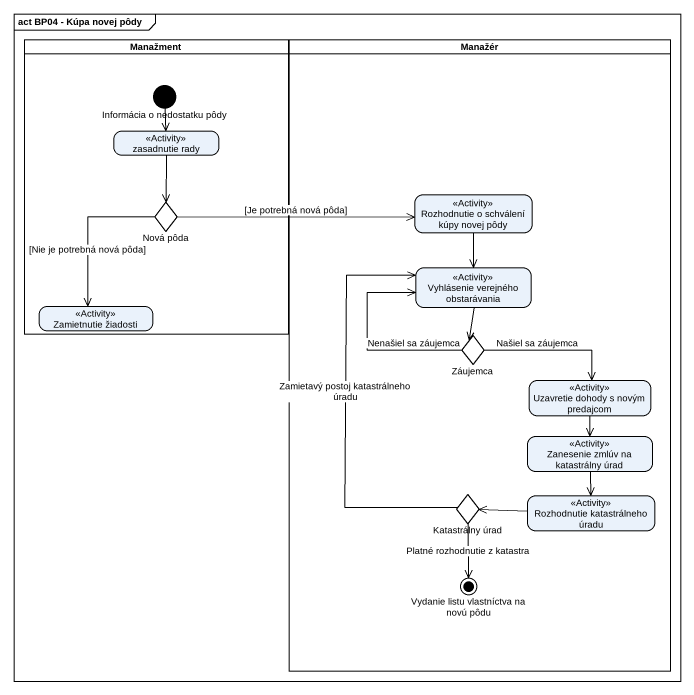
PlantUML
@startuml
mainframe act BP04 - Kúpa novej pôdy
hide empty description
state Manažment <<partition>> {
  state "Informácia o nedostatku pôdy" as Informácia_o_nedostatku_pôdy <<start>>
  state "zasadnutie rady" as zasadnutie_rady <<Activity>>
  state "Nová pôda" as Nová_pôda <<choice>>
  state "Zamietnutie žiadosti" as Zamietnutie_žiadosti <<Activity>>
}
state Manažér <<partition>> {
  state "Rozhodnutie o schválení kúpy novej pôdy" as Rozhodnutie_o_schválení <<Activity>>
  state "Vyhlásenie verejného obstarávania" as Vyhlásenie_verejného <<Activity>>
  state Záujemca <<choice>>
  state "Uzavretie dohody s novým predajcom" as Uzavretie_dohody_s_novým <<Activity>>
  state "Zanesenie zmlúv na katastrálny úrad" as Zanesenie_zmlúv_na <<Activity>>
  state "Katastrálny úrad" as Katastrálny_úrad <<choice>>
  state "Rozhodnutie katastrálneho úradu" as Rozhodnutie_katastrálneho <<Activity>>
  state "Vydanie listu vlastníctva na novú pôdu" as Vydanie_listu_vlastníctva <<end>>
}
Informácia_o_nedostatku_pôdy --> zasadnutie_rady
zasadnutie_rady --> Nová_pôda
Nová_pôda -right-> Rozhodnutie_o_schválení : [Je potrebná nová pôda]
Nová_pôda --> Zamietnutie_žiadosti : [Nie je potrebná nová pôda]
Rozhodnutie_o_schválení --> Vyhlásenie_verejného
Vyhlásenie_verejného --> Záujemca
Záujemca -up-> Vyhlásenie_verejného : Nenašiel sa záujemca
Záujemca -right-> Uzavretie_dohody_s_novým : Našiel sa záujemca
Uzavretie_dohody_s_novým --> Zanesenie_zmlúv_na
Zanesenie_zmlúv_na --> Rozhodnutie_katastrálneho
Katastrálny_úrad -up-> Vyhlásenie_verejného : Zamietavý postoj katastrálneho úradu
Katastrálny_úrad --> Vydanie_listu_vlastníctva : Platné rozhodnutie z katastra
Rozhodnutie_katastrálneho -left-> Katastrálny_úrad
@enduml
